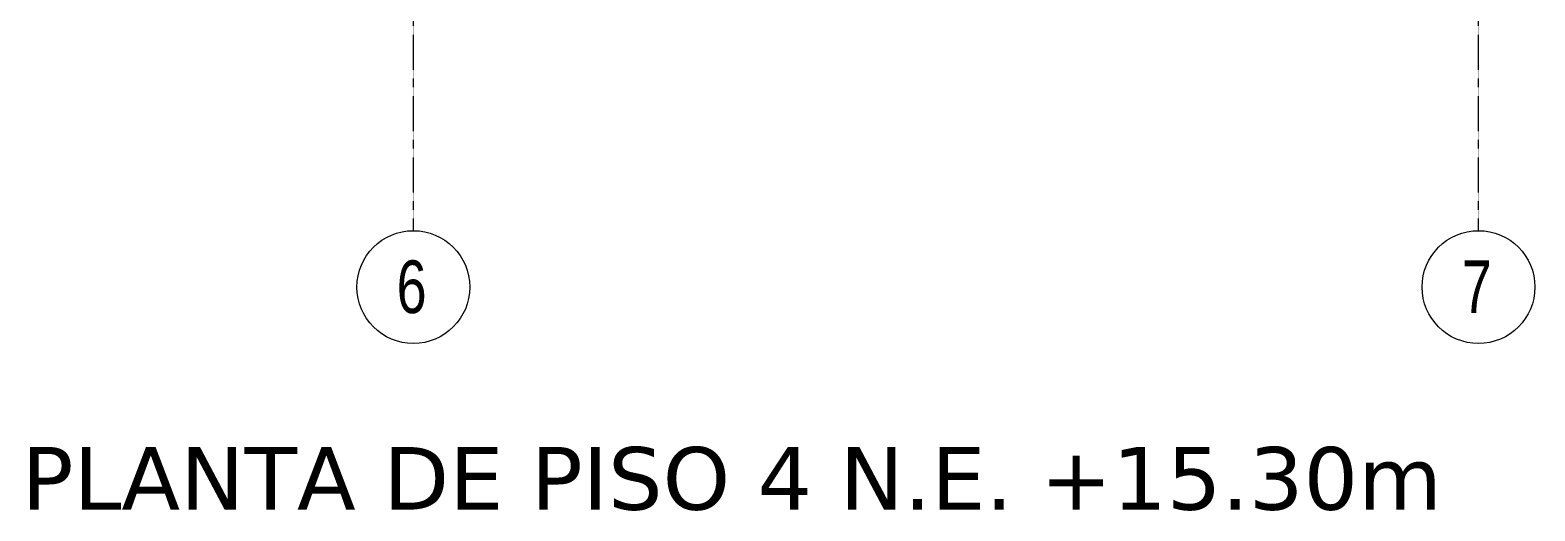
# Model space of a CAD drawing. Header units: millimetres. Extents: x -1715 to 93033, y -21962 to 25119.
# Drawn here: x 777 to 12786, y -8619 to -4783 of the extents above; entities that cross this region are included whole.
import ezdxf
from ezdxf.enums import TextEntityAlignment as Align

# ---------------------------------------------------------------- set-up
doc = ezdxf.new("R2010")
doc.units = ezdxf.units.MM
doc.header["$LTSCALE"] = 0.4
doc.linetypes.add('Grid Line', pattern=[3.33375, 1.905, -0.47625, 0.47625, -0.47625])
doc.layers.add('E_EJES', color=8, linetype='Continuous', lineweight=9)
doc.layers.add('E_EJES-1', color=8, linetype='Grid Line', lineweight=9)
doc.layers.add('TEXTO GENRAL', color=3, linetype='Continuous')
doc.styles.add('Swis721 LtCn BT_1', font='swisscl.ttf', dxfattribs={"height": 0.42})
doc.styles.add('TEXTO GENERAL', font='verdana.ttf', dxfattribs={"height": 0.9})

# ---------------------------------------------------------------- blocks, each defined once
blk = doc.blocks.new('Grid - CNI_NOMBRE EJES-372759-_14_00m_N_E_-NIVEL-4 DOC')
at = {"layer": 'E_EJES'}
blk.add_circle((0, 0), 0.003, dxfattribs=at)

msp = doc.modelspace()

# ---------------------------------------------------------------- linework, layer by layer
at = {"layer": 'E_EJES-1'}
for p, q in [((3836, -6383.3), (3836, 24219.3)), ((12336, -6383.3), (12336, 24219.3))]:
    msp.add_line(p, q, dxfattribs=at)

# ---------------------------------------------------------------- block references
at = {"layer": 'E_EJES', "xscale": 150000.0000002091, "yscale": 150000.0000002091, "zscale": 150000.0000002091}
for p in [(3836, -6833.3), (12336, -6833.3)]:
    msp.add_blockref('Grid - CNI_NOMBRE EJES-372759-_14_00m_N_E_-NIVEL-4 DOC', p, dxfattribs=at)

# ---------------------------------------------------------------- texts
at = {"layer": 'E_EJES', "char_height": 420, "width": 312.658, "attachment_point": 1, "style": 'Swis721 LtCn BT_1'}
for s, insert in [('6', (3702.3, -6620.7)), ('7', (12202.3, -6620.7))]:
    msp.add_mtext(s, dxfattribs=dict(at, insert=insert))
at = {"layer": 'TEXTO GENRAL', "color": 3, "style": 'TEXTO GENERAL'}
msp.add_text('PLANTA DE PISO 4 N.E. +15.30m', height=500, dxfattribs=at).set_placement((6376.9, -8359.4), align=Align.MIDDLE_CENTER)

doc.saveas('drawing.dxf')
